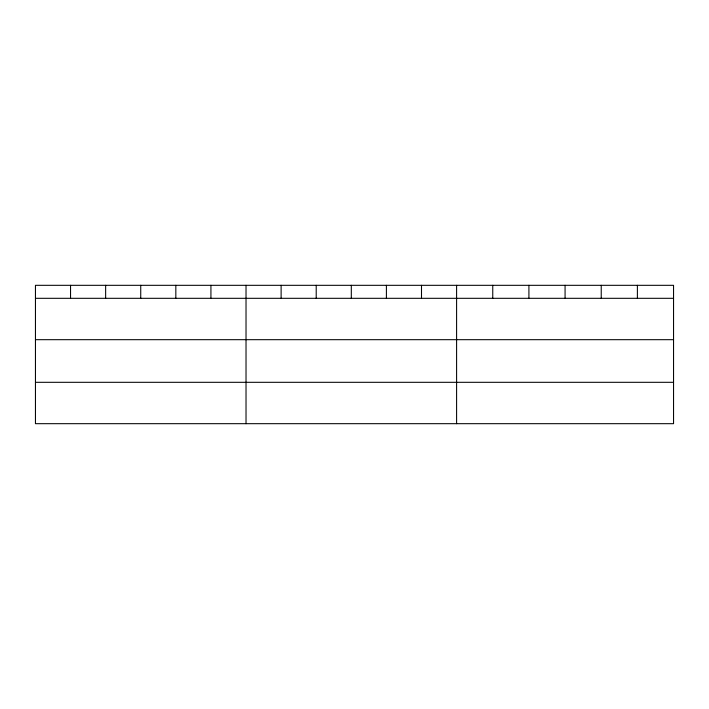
<?xml version="1.0" encoding="UTF-8"?>
<svg xmlns="http://www.w3.org/2000/svg" width="709" height="709" viewBox="0 0 709 709"><rect width="100%" height="100%" fill="white"/><g stroke="black" fill="none" stroke-linecap="round" stroke-linejoin="round"><path stroke-width="1.06" d="M673.55 339.682L673.55 285.319L35.45 285.319L35.45 423.681L673.55 423.681L673.55 339.682L35.45 339.682M35.45 298.312L673.55 298.312M35.45 382.311L673.55 382.311M637.391 285.319L637.391 298.312M601.232 285.319L601.232 298.312M565.073 285.319L565.073 298.312M528.914 285.319L528.914 298.312M492.755 285.319L492.755 298.312M456.596 285.319L456.596 423.681M421.5 285.319L421.5 298.312M386.405 285.319L386.405 298.312M351.309 285.319L351.309 298.312M316.214 285.319L316.214 298.312M281.118 285.319L281.118 298.312M246.023 285.319L246.023 423.681M210.928 285.319L210.928 298.312M175.832 285.319L175.832 298.312M140.737 285.319L140.737 298.312M105.641 285.319L105.641 298.312M70.545 285.319L70.545 298.312"/></g></svg>
